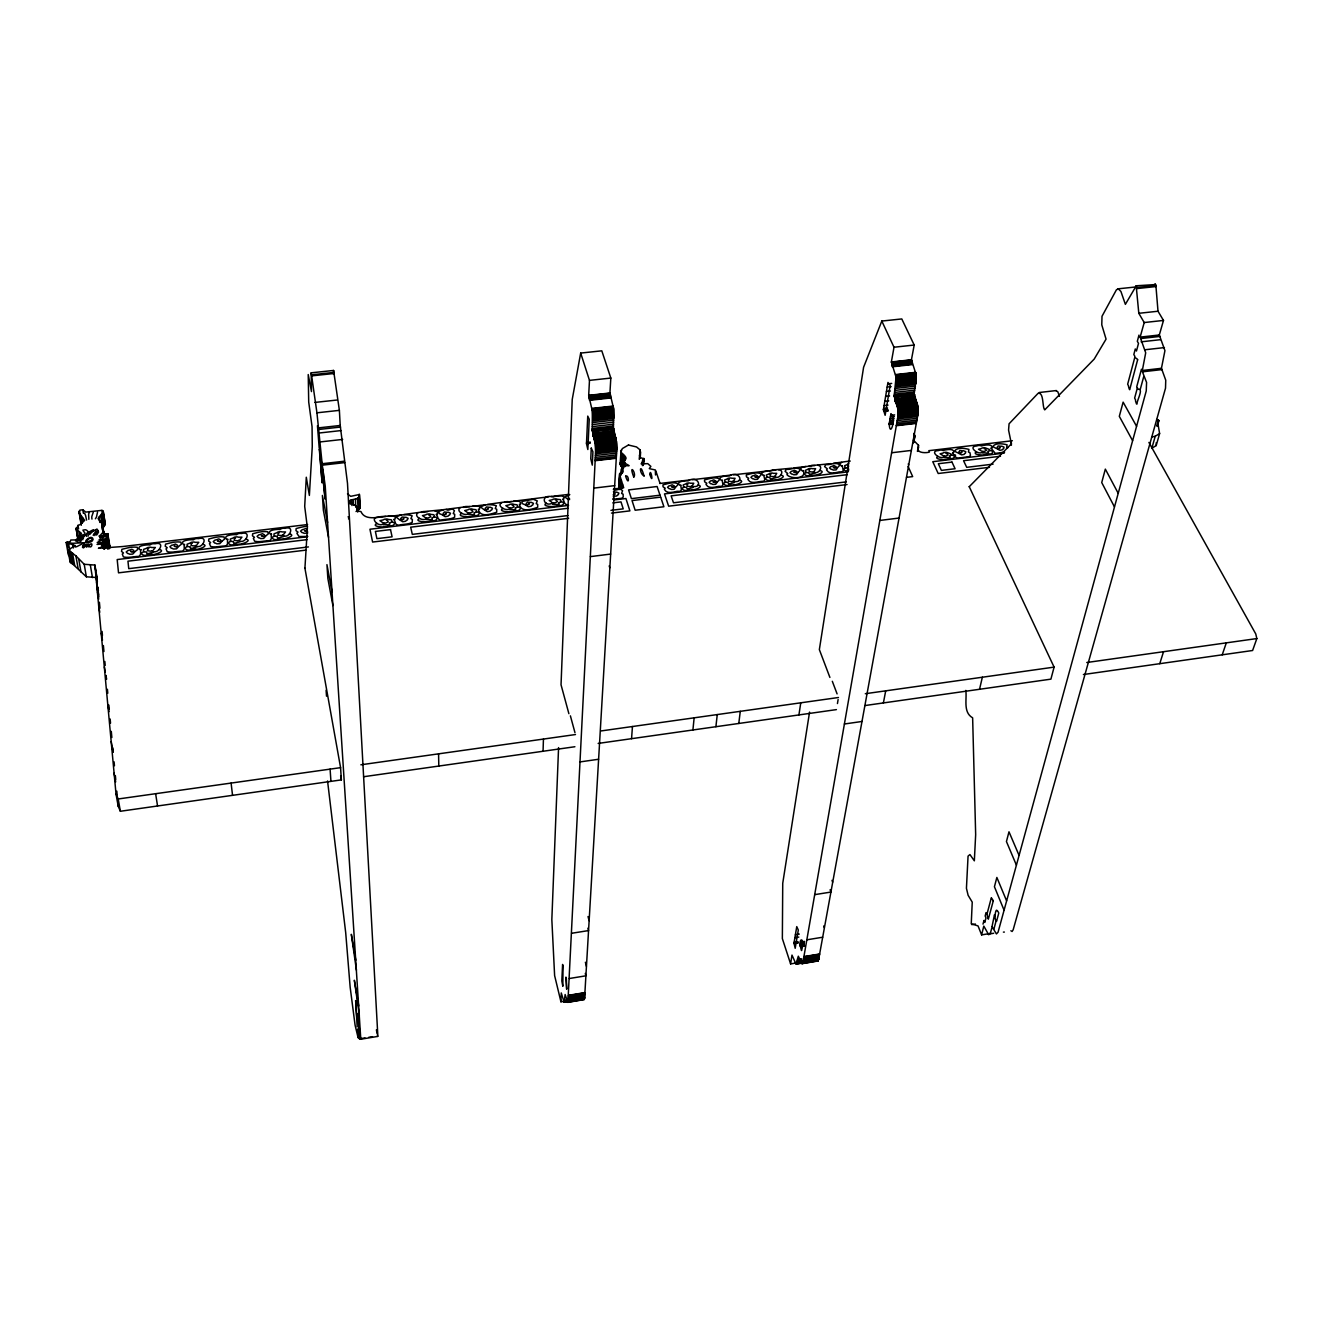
<?xml version="1.0" encoding="UTF-8"?>
<svg xmlns="http://www.w3.org/2000/svg" width="1323" height="1323" viewBox="0 0 1323 1323"><rect width="100%" height="100%" fill="white"/><g stroke="black" fill="none" stroke-linecap="round" stroke-linejoin="round"><path stroke-width="1.5" d="M333.528 374.277L333.578 370.457L339.383 410.362L340.209 425.477L347.502 483.375L377.783 1034.685L377.716 1036.422L360.749 1039.233L359.112 1031.047L359.443 1038.836L365.032 1037.91M816.936 960.217L817.895 961.011L818.672 959.274L917.881 414.711L918.079 407.153L914.176 393.774L916.194 374.905L911.448 359.757L914.193 345.038L901.79 318.942L881.813 321.059L863.588 367.281L819.35 649.61L829.901 677.426M567.898 1002.288L595.598 451.904L595.284 444.181L592.224 430.289L592.357 411.089L588.685 395.345L589.479 380.379L580.681 353.076L601.8 350.827L610.829 378.064L609.92 392.997L613.64 408.708L613.392 427.891L616.518 441.75L616.799 449.456L584.601 997.889L584.22 999.593L567.782 1002.371L565.136 994.532L564.16 1002.305L561.266 992.945L560.935 1001.792L584.601 997.889M889.188 424.137L890.958 413.652L891.603 415.075C896.332 414.876 890.396 439.583 889.188 424.137L893.157 423.674L889.271 424.319M81.282 525.281L79.148 512.762L79.909 510.132L82.787 509.768L85.763 512.084L102.02 510.364L103.31 511.621L105.327 524.123L102.549 528.026M693.12 487.459L689.878 488.352A4.515 3.076 5.1 0 1 689.184 488.766L687.117 488.749L686.554 487.344A16.041 11.014 5.1 0 0 685.43 487.327L684.305 486.996A3.043 2.067 5.1 0 1 683.363 486.136L683.214 484.946L685.678 483.97A3.837 2.613 5.1 0 1 686.968 483.16L689.085 482.928A4.068 2.778 5.1 0 1 690.374 483.242L693.781 483.226L692.491 485.376M1159.61 433.58L1155.227 436.276L1151.837 448.265L1156.203 445.553L1159.61 433.58L1157.741 422.45L1158.965 420.549L1156.765 419.441M1156.203 445.553L1156.236 442.742M333.578 370.457L311.203 372.821L311.467 391.591L308.226 374.541L308.706 402.027L312.063 426.701L312.261 446.711L309.367 495.43L306.291 477.223L304.703 506.411L307.399 527.745L304.918 568.311M87.649 546.019A2.646 1.786 -8.1 0 0 88.558 546.763L89.088 546.234A6.4 4.333 -8.3 0 0 88.856 545.506L88.194 543.968L87.401 544.414M818.672 959.274L790.608 963.905L791.981 955.09L795.983 964.037L798.315 956.215L802.052 963.69L802.995 961.871L897.837 417.026L898.003 409.452L894.15 396.04L896.051 377.154L891.371 361.973L894.001 347.238L881.813 321.059M543.058 751.249L543.439 739.061M307.168 529.365L305.944 528.489L303.149 529.531A7.194 4.961 -3.7 0 0 302.306 529.63L300.569 531.135L302.008 532.59A3.936 2.712 -3.7 0 0 302.934 532.656L303.232 532.855A3.241 2.233 -3.6 0 0 304.34 533.367L307.779 532.871M77.875 539.734C78.537 539.602 75.378 529.018 77.71 526.19L77.991 525.38C80.786 524.801 82.423 522.535 84.639 520.369L79.148 512.762M558.571 747.594L551.84 919.617L554.618 975.597L560.935 1001.792M969.18 486.765L1011.4 443.833L1008.573 430.124L1009.069 423.79L1038.125 393.278C1044.062 392.005 1042.144 407.451 1044.723 409.865L1094.204 359.079L1106.061 339.135L1101.778 324.846L1102.009 316.28L1116.48 289.704L1118.497 288.993L1120.945 291.523L1125.377 304.356L1136.192 285.917L1138.805 313.303L1144.213 322.547L1140.145 337.117L1145.701 352.811L1142.328 370.49L1161.445 368.307L1165.745 380.214L1165.513 388.201L1013.186 929.722L1012.095 931.491L1010.871 930.747M1135.961 285.801L1155.806 284.544L1158.005 311.236L1163.496 320.431L1159.312 334.984L1164.935 350.645L1161.445 368.307M103.971 549.227L103.111 541.355L107.94 539.189L105.807 538.229L107.973 533.682L104.319 533.946L102.334 529.531L101.821 523.528L98.084 518.599L103.31 511.621M586.486 443.668L587.743 416.1L589.248 419.242L587.842 449.522L586.486 443.668L590.273 443.238M282.758 535.054C288.546 540.28 296.17 525.099 284.908 528.34A4.746 3.258 -4.1 0 0 283.172 528.257A4.862 3.341 -4.1 0 0 281.766 528.505L279.765 529.564A34.249 23.731 -4.6 0 0 278.839 529.382C275.945 529.349 266.336 530.209 270.339 534.112A2.778 1.902 -4.4 0 0 271.281 534.161M643.97 475.734C639.869 461.032 638.728 473.452 644.235 476.082M93.272 535.451L93.371 534.955A8.666 5.838 -7.8 0 1 93.85 533.979A5.739 3.87 -7.8 0 1 94.661 533.02L95.835 531.482A2.398 1.604 -7.9 0 0 95.636 530.291L95.521 530.176M107.444 536.146L109.462 548.648L109.991 546.184L109.048 546.184M619.644 473.7L618.916 487.426L619.644 473.7C629.5 471.831 613.425 465.729 629.136 465.679C614.07 457.163 634.924 463.447 620.851 452.218L622.323 448.58L628.524 444.958M622.124 467.73L620.107 464.472L621.049 450.25M618.8 487.046L620.057 473.171M619.594 489.527L620.338 477.272M620.967 466.391L621.711 454.136M621.016 475.172L621.397 469.053M621.397 472.724L621.661 468.64M621.562 473.915L622.885 455.476M620.867 488.667L621.38 480.497M621.81 473.072L622.19 466.953M622.157 473.254L623.1 460.536M622.769 468.59L623.282 460.421M623.166 468.408L623.662 460.239M622.223 488.005L622.471 483.92M623.365 468.607L624.125 456.369M623.993 466.275L624.241 462.19M624.952 460.95L625.2 456.865M624.721 466.887L624.969 462.802M360.782 1039.167L325.226 485.938L321.853 462.322L325.094 499.085L323.292 481.754M239.083 540.396C244.54 545.374 252.925 530.473 241.381 533.516A4.779 3.274 -5.1 0 0 239.645 533.434A4.895 3.357 -5.1 0 0 238.223 533.698L236.337 534.773A34.497 23.847 -5.6 0 0 235.262 534.575C232.352 534.558 222.694 535.368 226.613 539.321A2.795 1.918 -5.3 0 0 227.573 539.371M639.207 459.279L640.183 449.985L636.512 446.942L628.475 445.041M639.77 458.585L640.183 449.985M640.216 458.056L640.63 451.937M642.317 464.141L642.598 460.057M642.366 465.613C646.98 454.451 640.183 461.132 639.489 455.211M642.713 464.224L642.995 460.139M642.796 464.77L643.375 459.957M643.094 465.514L643.739 458.37M643.425 464.687L643.854 458.568M913.68 433.464L914.937 436.044L913.862 440.576L918.526 445.338L917.881 451.358M631.551 738.681L632.46 726.525M655.497 474.99L655.348 469.963L649.279 468.64L650.866 466.391L647.741 463.629L641.159 463.877L642.647 461.529M195.887 545.572C201.278 550.566 209.977 535.617 198.318 538.643A4.812 3.291 -6 0 0 196.581 538.56A4.928 3.374 -6 0 0 195.143 538.825L193.075 539.883A34.745 23.946 -6.6 0 0 192.149 539.701C189.206 539.701 179.498 540.495 183.368 544.497A2.811 1.918 -6.3 0 0 184.327 544.53M837.442 467.862L836.103 469.897L833.49 470.045A3.059 2.051 8.2 0 1 832.349 469.566L832.035 469.384A3.704 2.481 8.1 0 1 831.158 469.318L829.488 467.962L830.794 466.572A6.78 4.564 8.2 0 1 831.555 466.473L833.953 465.514L835.276 466.341A2.729 1.819 8.2 0 1 835.871 466.457C838.931 469.963 830.067 466.572 834.482 467.532M620.107 464.472L620.305 462.504M692.905 729.982L694.145 717.827M152.343 550.765C157.685 555.809 166.715 540.793 154.94 543.803A4.978 3.39 -6.9 0 0 151.732 543.985L149.631 545.059A35.026 24.029 -7.5 0 0 148.705 544.878C145.745 544.894 135.988 545.655 139.791 549.69A2.828 1.935 -7.2 0 0 140.751 549.74M715.892 726.707L717.264 714.585M86.574 520.055L85.598 515.507A97.092 64.414 -9.7 0 0 84.573 513.208L84.507 513.076M797.984 472.576L796.611 474.626L793.982 474.775A3.076 2.067 7.4 0 1 792.824 474.296L792.527 474.114A3.721 2.514 7.3 0 1 791.65 474.047L789.98 472.675L791.336 471.286A6.813 4.597 7.4 0 1 792.08 471.186L794.511 470.211L795.834 471.038A2.729 1.836 7.4 0 1 796.429 471.153C799.72 474.544 790.294 471.534 795.14 472.146M738.78 723.466L740.285 711.327M758.955 477.239L757.533 479.306L754.887 479.455A3.076 2.084 6.6 0 1 753.746 478.959L753.564 478.843A3.737 2.53 6.5 0 1 752.555 478.711L750.918 477.355L752.291 475.933A6.83 4.63 6.6 0 1 753.052 475.85L755.516 474.874L756.822 475.701A2.745 1.852 6.6 0 1 757.418 475.817C760.394 479.373 751.547 475.933 755.979 476.908M103.078 531.3L103.045 531.449A9.41 6.334 -7.8 0 1 102.665 532.689L100.482 535.071A18.82 12.618 -7.9 0 1 99.258 535.914L98.944 536.096M717.182 482.234L715.71 484.301L713.047 484.45A3.093 2.1 5.7 0 1 711.906 483.97L711.592 483.788A3.737 2.547 5.6 0 1 710.716 483.722L709.095 482.349L710.501 480.927A6.847 4.664 5.7 0 1 711.261 480.828L713.759 479.852L715.048 480.679A2.745 1.869 5.7 0 1 715.66 480.795C718.869 484.235 709.442 481.192 714.304 481.804M798.927 714.916L800.762 702.811M85.813 541.438L85.846 541.19A5.805 3.919 -8 0 1 86.607 539.701C94.181 532.756 95.967 543.968 86.342 542.083M809.56 712.088L782.736 883.284L782.356 938.602L790.608 963.905M793.998 943.117L796.76 926.613L798.298 930.019L795.189 948.293L793.998 943.117L797.868 942.489M883.4 409.65L887.965 382.446L890.181 385.423L885.137 415.306L883.4 409.65L887.336 409.187M837.442 703.555L838.12 699.52M801.573 950.294C806.038 936.651 796.711 936.171 801.523 950.575M356.036 511.538L359.988 508.214L359.409 494.504L350.678 496.34L347.486 493.859M359.988 508.214L359.409 494.504M675.656 487.195L674.151 489.278L671.472 489.427A3.093 2.117 4.8 0 1 670.331 488.948L670.017 488.749A3.754 2.563 4.7 0 1 669.14 488.683L667.536 487.311L668.975 485.888A6.88 4.713 4.8 0 1 669.752 485.789L672.266 484.797L673.556 485.64A2.762 1.885 4.8 0 1 674.168 485.756C677.045 489.361 668.231 485.872 672.663 486.847M580.681 353.076L572.231 399.463L561.035 684.785L568.89 713.692M913.432 440.658L914.54 434.606M913.465 442.891L914.21 438.856M913.829 442.097L914.937 436.044M917.418 451.391L918.526 445.338M284.015 536.443L280.426 537.403A4.746 3.274 -4.3 0 1 279.616 537.833L277.45 537.833L277.119 536.328M883.4 702.926L885.699 690.854M776.237 477.62L773.062 478.397A4.482 3.026 6.9 0 1 772.384 478.794L770.35 478.777L769.738 477.388A15.942 10.849 6.9 0 0 768.63 477.371L767.489 477.041A3.01 2.034 6.9 0 1 766.53 476.197L766.348 475.023L768.746 474.064A3.82 2.58 6.9 0 1 769.986 473.254L772.07 473.022A4.035 2.729 6.9 0 1 773.36 473.353L776.733 473.32L775.543 475.453M990.993 448.117L995.326 453.409L1004.637 452.086M240.339 541.686L236.718 542.645A4.779 3.291 -5.2 0 1 235.891 543.075L233.708 543.058L233.41 541.554A17.017 11.758 -5.4 0 0 232.22 541.554L231.078 541.19A3.225 2.216 -5.2 0 1 230.268 540.297L230.367 539.023L233.179 537.965A4.068 2.795 -5.2 0 1 234.7 537.105L236.999 536.84A4.316 2.96 -5.2 0 1 238.305 537.188L241.927 537.155L240.108 539.453M918.625 447.323C915.533 453.243 926.381 453.194 929.424 452.053L928.796 450.68L1012.409 440.741M952.676 452.698L953.47 454.451L955.537 455.095L955.041 456.882L957.869 458.155L969.213 456.6L970.503 455.426L970.057 453.326A1.984 1.306 10.7 0 0 969.858 452.648L968.419 451.986L968.932 449.39C964.947 448.282 956.595 447.058 954.578 451.259L958.001 452.962M197.11 546.862L193.456 547.821A4.812 3.308 -6.2 0 1 192.612 548.251L190.429 548.251L190.148 546.73A17.133 11.808 -6.4 0 0 188.957 546.73L187.816 546.366A3.241 2.216 -6.2 0 1 187.023 545.456L187.138 544.183L189.999 543.125A4.101 2.811 -6.1 0 1 191.537 542.248L193.853 542A4.349 2.977 -6.1 0 1 195.159 542.331L198.797 542.298L196.929 544.613M86.028 541.983C86.557 539.635 91.204 536.493 92.445 539.304A2.878 1.935 -8 0 1 91.899 540.214L87.219 541.884M979.533 689.283L982.361 677.227M153.534 552.187L149.879 553.047A4.862 3.308 -7.1 0 1 149.019 553.477L146.82 553.477L146.572 551.956A17.265 11.841 -7.3 0 0 145.365 551.939L144.24 551.575A3.274 2.233 -7.1 0 1 143.446 550.666L143.595 549.376L146.473 548.317A4.134 2.811 -7 0 1 148.044 547.441L150.375 547.176A4.382 2.993 -7 0 1 151.682 547.524L155.353 547.49L153.418 549.822M94.793 535.55L94.892 535.236A7.062 4.763 -7.8 0 1 95.587 533.979L97.836 530.887A2.464 1.654 -7.8 0 0 97.869 530.325L96.959 529.035L94.28 530.672A16.422 10.981 -7.9 0 1 93.354 531.085M990.877 933.36L981.616 934.881L983.799 926.083L988.694 934.749L990.398 933.046L992.134 926.877L996.434 933.939L998.055 932.219L1146.247 390.963L1146.578 382.413L1141.435 369.266L1136.722 386.812L1138.16 389.26C1143.982 388.383 1136.689 400.687 1136.97 404.077A6.598 2.696 84.2 0 1 1136.523 403.995L1135.564 401.117A11.444 4.697 84.2 0 1 1135.514 399.844L1134.638 398.058L1137.383 387.887M85.383 544.431C88.823 542.298 86.822 549.541 85.962 546.267A6.367 4.283 -8.3 0 0 85.863 545.523L85.73 545.159A7.905 5.342 -8.3 0 0 85.416 544.778L83.928 544.828M983.006 924.132L983.981 920.461L984.775 922.445L985.982 917.93L985.172 915.946L986.065 912.622L986.793 914.425M1138.971 335.099L1137.317 341.334L1138.508 343.385L1136.474 351.008L1135.299 348.974L1133.828 354.514L1134.902 356.367M969.213 486.616L1054.1 667.123L1050.909 679.146L865.143 705.523M996.682 920.841L998.733 913.25A5.259 1.654 79.6 0 0 998.567 912.523L997.608 910.985A9.112 2.878 79.5 0 0 997.294 911.018C995.673 906.635 993.606 920.444 996.599 921.122M993.953 928.911L996.054 921.122M1140.244 389.409L1143.734 376.559M359.376 495.844C358.434 500.921 349.719 497.861 349.719 502.194L357.227 506.841L356.896 510.794L360.964 511.604C365.016 521.03 378.08 517.028 387.474 516.135C389.971 516.367 397.479 514.928 394.949 519.228A2.729 1.885 -1.6 0 1 394.089 519.492M1156.765 425.874L1158.419 420.168M1157.327 426.122L1158.965 420.549M1159.758 663.683L1163.529 651.71M1222.22 654.819L1226.305 642.862M265.658 536.195L263.674 538.411L260.829 538.577A3.258 2.249 -4.6 0 1 259.721 538.064L259.424 537.866A3.952 2.729 -4.6 0 1 258.498 537.799L257.075 536.328L258.861 534.823A7.243 4.994 -4.7 0 1 259.688 534.707L262.533 533.665L263.74 534.542A2.911 2.001 -4.6 0 1 264.352 534.674C266.75 538.577 258.068 534.773 262.566 535.848M1148.91 442.428L1255.742 633.899L1256.85 638.562L1252.6 650.503L1083.405 674.532M633.75 477.19C637.041 473.485 628.177 462.207 633.717 476.941M221.884 541.421L219.85 543.654L216.972 543.819A3.291 2.249 -5.6 0 1 215.864 543.306L215.583 543.108A3.986 2.729 -5.6 0 1 214.657 543.042L213.251 541.57L215.07 540.049A7.293 5.011 -5.6 0 1 215.914 539.933L218.791 538.874L219.982 539.668A2.927 2.001 -5.5 0 1 220.61 539.9C222.942 543.836 214.276 539.999 218.791 541.074M103.988 533.814L103.905 533.996A5.11 3.44 -7.8 0 1 102.268 535.666L101.325 536.146A7.144 4.812 -7.8 0 1 99.837 536.658L99.589 536.708M178.572 546.597L176.488 548.847L173.594 549.012A3.308 2.266 -6.5 0 1 172.486 548.499L172.205 548.301A4.019 2.745 -6.5 0 1 171.279 548.218L169.89 546.746L171.742 545.208A7.359 5.027 -6.6 0 1 172.602 545.109L175.512 544.034L176.703 544.828A2.944 2.018 -6.5 0 1 177.315 545.059C179.597 549.028 170.948 545.175 175.463 546.25M562.672 499.251C565.268 501.764 563.218 504.443 568.08 504.923M134.929 551.823L132.78 554.072L129.869 554.254A3.341 2.282 -7.4 0 1 128.778 553.725L128.629 553.593A4.052 2.762 -7.4 0 1 127.57 553.461L126.198 551.972L128.099 550.418A7.409 5.06 -7.5 0 1 128.943 550.318L131.903 549.243L133.077 550.037A2.977 2.018 -7.4 0 1 133.689 550.269C135.922 554.271 127.306 550.368 131.804 551.459M519.377 504.427C521.047 512.315 530.225 509.917 537.7 507.288L537.651 505.055A2.067 1.422 1.7 0 0 537.585 504.328L536.195 503.633L537.254 500.871L533.301 499.267L521.907 501.467L522.287 503.583L524.95 504.708M478.347 509.322C480.034 517.392 489.03 514.713 496.704 512.216L496.704 509.95A2.067 1.439 0.7 0 0 496.638 509.223L495.249 508.528L496.373 505.733C487.906 502.856 476.396 506.841 466.738 506.494A4.63 3.192 0.1 0 0 463.778 507.04L443.718 509.636L438.872 511.373L439.186 513.506L441.849 514.63M436.226 514.349C438.591 517.078 436.673 518.517 440.443 520.22C445.305 518.963 450.217 519.608 454.632 517.243L454.665 514.978A2.084 1.439 -0.3 0 0 454.632 514.25L453.243 513.556L454.417 510.744C452.019 506.626 448.547 511.968 446.248 509.421M84.705 536.047L84.92 535.55A8.533 5.722 -8.2 0 0 85.135 534.327L84.788 532.805A5.292 3.556 -8.1 0 0 83.829 531.747L82.902 530.126L85.317 529.746A4.349 2.927 -8 0 1 86.706 530.291L87.599 531.085A11.113 7.458 -8.2 0 1 88.095 531.829L88.228 532.226M103.194 543.654L101.441 545.043L102.648 546.548L98.431 548.284L122.758 546.531L307.581 524.553M393.791 519.41C396.272 522.023 393.923 524.702 398.885 525.214C403.35 523.891 408.112 524.685 412.23 522.337L412.313 520.055A2.1 1.455 -1.2 0 0 412.28 519.311L410.907 518.616L412.148 515.788C405.02 513.241 397.132 516.119 388.251 516.218M89.269 512.431L89.187 512.613A13.809 9.228 -7.5 0 0 88.658 514.3L88.724 516.665A65.207 43.229 -9 0 1 88.823 519.327M93.288 512.216L91.849 516.383A16.752 11.212 -7.4 0 0 91.932 518.765L91.982 519.112M79.793 536.642L83.184 534.591A5.821 3.919 -8.1 0 1 84.374 534.591M1154.086 285.288L1155.194 283.767M97.274 581.111L97.009 577.556L86.359 576.795L70.532 561.994M70.202 562.523L67.969 550.004L75.394 545.622L66.15 542.496L68.383 555.015L69.408 554.618M89.617 534.542L91.105 532.921A25.22 17.067 -7.7 0 1 92.23 531.962L93.338 530.523A8.021 5.375 -8 0 0 93.602 529.762L91.452 530.639A19.167 12.8 -8 0 1 90.344 531.284L86.789 533.318L86.342 535.368A11.609 7.806 -7.8 0 0 86.723 536.394M95.372 518.798L95.471 518.666A48.356 31.984 -8.3 0 0 96.48 516.995L97.522 512.133M88.773 544.414L89.815 544.365A10.65 7.194 -8.3 0 1 90.03 544.762C93.04 541.057 92.263 548.946 89.121 546.482M359.443 1038.836L357.541 1029.029L358.136 1037.86L355.093 1025.209L350.165 987.239L345.7 932.682L327.558 780.983M812.19 961.06L811.115 961.126M1011.285 442.395L1011.4 445.239M850.16 460.999L833.325 463.282M75.494 540.892A26.658 18.009 -8.7 0 1 76.651 541.206C78.967 544.233 83.977 539.437 79.314 540.148A5.904 3.969 -8.2 0 1 78.421 540.164L76.354 540.131M965.807 690.408C967.08 699.139 962.813 712.303 972.637 717.827L975.663 834.631L974.34 860.826L969.941 854.559L968.056 856.113L966.435 888.295L968.105 895.274L972.24 902.137L971.247 923.801L978.044 925.918L981.616 934.881M1004.372 932.07L1003.413 932.12M837.757 467.333L839.344 465.746L839.03 464.208C834.085 462.174 830.381 465.134 825.817 464.638L824.593 466.606L827.305 468.855L826.528 469.781A2.018 1.356 8.1 0 0 826.941 470.442C829.141 474.378 835.508 472.791 839.179 471.881C845.744 472.642 842.205 468.689 842.404 465.861M306.026 530.655L304.455 530.755L307.614 531.284M443.536 509.686L424.617 511.505A4.647 3.208 -0.9 0 0 421.624 512.067L403.945 514.465M569.403 498.258L569.568 499.631M100.118 537.551L105.509 535.054A9.575 6.483 -7.6 0 1 106.601 534.525L107.345 534.294M519.691 504.493A2.679 1.852 1.3 0 0 520.534 504.245C521.576 498.242 511.406 502.707 507.8 501.615A4.713 3.258 1 0 0 505.799 501.814L487.459 504.41M90.956 531.614L88.095 533.897L88.261 536.08M798.315 472.046L799.935 470.442L799.638 468.904C794.676 466.854 790.939 469.83 786.358 469.351L785.085 471.302L787.764 473.568L786.987 474.345A2.018 1.356 7.3 0 0 787.367 475.172C791.898 479.389 807.559 478.562 803.011 470.558M759.286 476.71L760.957 475.106L760.692 473.551C755.334 471.815 750.984 473.882 746.288 474.924L746.47 476.859L748.669 478.248L747.859 479.191A2.018 1.373 6.5 0 0 748.239 479.852C750.505 484.152 757.203 481.837 761.105 481.407C767.34 481.605 763.536 478.033 764.033 475.205M717.529 481.704L719.232 480.084L718.984 478.529C713.61 476.776 709.211 478.86 704.481 479.902L704.63 481.853L706.813 483.242L705.986 484.201A2.034 1.389 5.6 0 0 706.366 484.88C708.433 488.898 715.015 487.211 718.72 486.318C725.351 487.112 721.978 483.093 722.325 480.199M676.02 486.666L677.756 485.028L677.541 483.457C672.15 481.704 667.702 483.821 662.939 484.863L663.055 486.814L665.221 488.22L664.394 488.997A2.034 1.389 4.6 0 0 664.741 489.857C666.775 493.926 673.407 492.206 677.144 491.296C683.793 492.106 680.469 488.071 680.882 485.144M266.138 535.633L268.288 533.897L267.742 531.763C262.02 530.986 257.753 532.508 252.693 533.748L252.445 535.815L254.479 537.303L253.388 538.312A2.15 1.472 -4.8 0 0 253.652 539.04L254.611 541.223C259.755 542.48 264.517 540.578 269.793 540.694C272.852 538.014 270.289 537.27 271.546 534.012M222.38 540.859L224.563 539.123L224.05 536.956C218.295 536.195 213.995 537.717 208.885 538.957L208.604 541.041L210.622 542.546L209.497 543.555A2.166 1.488 -5.7 0 0 209.745 544.282L210.671 546.482C215.847 547.755 220.643 545.837 225.952 545.952C229.077 543.257 226.531 542.513 227.837 539.222M179.085 546.035L181.317 544.282L180.838 542.116C175.049 541.339 170.7 542.877 165.557 544.133L165.226 546.217L167.227 547.722L166.086 548.747A2.183 1.488 -6.7 0 0 166.318 549.475L167.211 551.691C172.403 552.981 177.249 551.046 182.574 551.162C185.766 548.466 183.219 547.689 184.608 544.381M460.09 507.817C454.914 511.621 467.482 517.343 468.474 512.828M135.459 551.244L137.724 549.475L137.294 547.292C131.473 546.515 127.074 548.086 121.881 549.326L121.518 551.443L123.502 552.948L122.328 553.99A2.199 1.488 -7.6 0 0 122.559 554.717L123.403 556.95C128.612 558.157 133.54 556.388 138.882 556.404C142.123 553.709 139.593 552.915 141.032 549.591M417.903 512.844C412.594 516.631 425.196 522.453 426.238 517.888M814.455 470.806L815.613 468.673L812.239 468.706A4.035 2.712 7.7 0 0 810.966 468.392L808.882 468.607A3.804 2.563 7.7 0 0 807.675 469.417L805.294 470.376L805.509 471.55A3.01 2.018 7.7 0 0 806.468 472.377L807.609 472.708A15.893 10.766 7.8 0 1 808.717 472.724L809.345 474.114L811.363 474.114A4.465 3.01 7.7 0 0 812.041 473.733L815.183 472.857M733.885 480.431L735.125 478.281L731.851 478.248A4.052 2.762 6 0 0 730.445 477.983L728.345 478.215A3.82 2.596 6 0 0 727.088 479.025L724.64 480.001L724.822 481.192A3.026 2.051 6 0 0 725.765 482.035L726.906 482.366A15.992 10.931 6 0 1 728.014 482.382L728.609 483.788L730.643 483.788A4.498 3.059 6 0 0 731.338 483.391L734.546 482.498M85.036 542.496L76.784 546.631A23.268 15.578 -8.3 0 1 75.08 547.011M283.75 534.244L285.52 531.945L282.047 531.912A4.283 2.944 -4.2 0 0 280.608 531.648L278.326 531.896A4.035 2.778 -4.2 0 0 276.838 532.756L274.043 533.797L273.977 535.071A3.192 2.199 -4.3 0 0 274.804 535.964L275.945 536.328A16.901 11.692 -4.4 0 1 277.119 536.328M385.919 516.417L382.165 516.565M830.844 463.645L814.257 465.332A4.581 3.076 7.8 0 0 811.363 465.481C808.766 467.102 797.289 465.795 801.887 470.657A2.613 1.753 7.5 0 0 802.796 470.69M562.97 499.333A2.663 1.836 2.3 0 0 563.796 499.069C565.649 494.488 556.933 495.993 554.105 496.605A32.86 22.789 2.5 0 0 553.361 496.985C539.172 493.247 543.604 508.644 553.047 502.723M792.08 468.144L774.418 469.847A4.597 3.109 7 0 0 772.533 470.112C769.903 471.732 758.377 470.393 762.924 475.304A2.613 1.77 6.7 0 0 763.818 475.354M848.39 465.134L848.572 466.87M848.671 470.74C846.009 472.741 841.345 468.524 845.86 467.78M348.495 518.864L349.322 518.021L348.081 516.813M66.15 542.496L70.284 541.504L70.814 540.016L75.824 539.9L79.148 537.039L81.447 533.367L76.056 528.935M107.676 534.79L107.494 534.856A10.931 7.392 -7.6 0 0 106.038 535.534L102.88 537.816L100.019 538.048M733.107 481.307C745.511 483.92 738.929 469.516 729.254 476.032A32.397 22.193 5.9 0 0 728.361 475.867C725.666 475.701 716.636 476.859 721.2 480.282A2.629 1.786 5.8 0 0 722.11 480.332M691.697 486.269C704.101 488.915 697.783 474.395 687.927 480.96A32.513 22.375 5 0 0 687.017 480.795C684.305 480.646 675.226 481.754 679.741 485.227A2.629 1.803 4.9 0 0 680.65 485.276M841.577 462.405L839.692 464.026L841.296 465.944A2.596 1.736 8.3 0 0 842.189 465.994M569.783 494.62L564.772 496.902L568.212 499.532M485.706 504.625L480.547 506.941L483.937 509.603M848.738 463.761L848.225 463.926A3.787 2.53 8.5 0 0 847.018 464.72L844.686 465.663L844.901 466.837A2.993 2.001 8.5 0 0 845.877 467.664L847.018 467.995A15.843 10.667 8.6 0 1 848.126 468.011L848.771 469.384M401.415 514.664L396.106 517.012L399.43 519.707M1055.986 390.665L1057.838 391.806L1059.458 396.338M501.814 502.757C495.199 505.899 508.611 512.762 509.636 507.916M1152.101 436.871L1155.227 436.276M568.51 995.309L584.915 992.597M803.904 956.595L819.615 953.999M568.493 995.591L584.898 992.895M803.855 956.876L819.565 954.296M568.46 996.318L584.849 993.623M803.739 957.604L819.433 955.024M797.736 959.456L801.622 958.811M568.41 997.327L584.799 994.631M803.557 958.613L819.251 956.033M568.344 998.435L584.733 995.723M797.537 960.614L801.424 959.969M803.375 959.704L819.053 957.124M797.372 961.556L801.258 960.911M568.295 999.46L584.667 996.748M803.193 960.73L818.871 958.15M564.838 1000.453L568.873 999.775M797.273 962.119L803.094 961.16M564.805 1000.717L568.857 1000.056M797.207 962.4L803.028 961.441M564.772 1001.015L584.634 997.525M797.108 962.697L818.739 958.927M563.846 1001.676L567.881 1000.998M568.212 1000.833L584.568 998.121M797.438 963.127L801.308 962.499M802.929 962.102L818.59 959.522M563.929 1001.908L584.534 998.402M796.678 963.624L818.507 959.803M564.045 1002.123L584.468 998.716M796.512 963.872L818.375 960.118M564.16 1002.305L584.402 999.047M796.165 964.103L818.242 960.465M567.633 1002.206L584.319 999.361M801.821 963.541L818.077 960.763M802.052 963.69L817.895 961.011M988.083 934.187L993.689 933.261M368.753 1037.298L372.491 1036.686M794.908 937.709L798.794 937.081M569.337 978.507L585.891 975.812L585.295 973.43M806.832 939.81L822.674 937.23M794.131 942.274L798.017 941.645M800.597 942.059L804.533 941.414M794.065 943.349L797.934 942.72M794.131 943.597L798.017 942.968M800.415 943.167L804.334 942.522M800.25 944.142L804.169 943.514M800.117 944.854L804.037 944.225M800.068 945.168L803.987 944.523M800.134 945.366L804.053 944.738M800.217 945.598L804.119 944.953M800.299 945.862L804.219 945.217M800.382 946.127L804.384 945.73M800.531 946.54L804.434 945.895M971.76 924.645L975.431 924.033M795.404 934.716L799.29 934.088M571.602 933.277L588.553 930.582L587.925 928.167M814.687 894.646L830.91 892.066L830.1 889.751M808.816 466.291L814.935 465.498M848.109 461.611L849.515 461.396M144.174 551.691C138.154 553.014 144.207 557.049 147.349 554.668A4.664 3.175 -7.1 0 0 148.821 554.916L151.037 553.857L153.071 554.502A2.878 1.968 -7 0 0 154.89 554.238C157.52 553.709 165.408 550.732 159.256 549.458M187.767 546.482C181.797 547.821 187.899 551.807 190.975 549.425A4.63 3.175 -6.1 0 0 192.447 549.69L194.63 548.632L196.664 549.277A2.861 1.968 -6.1 0 0 198.467 549.012C201.096 548.483 208.852 545.506 202.717 544.249M231.029 541.305C225.125 542.662 231.26 546.581 234.27 544.249A4.597 3.159 -5.2 0 0 235.742 544.497L239.926 544.084A2.844 1.951 -5.1 0 0 241.712 543.819C244.342 543.306 251.982 540.33 245.863 539.089M274.754 536.08C268.9 537.436 275.068 541.322 278.028 538.99A4.564 3.142 -4.2 0 0 279.5 539.238L283.651 538.841A2.828 1.951 -4.1 0 0 285.437 538.577C288.05 538.064 295.558 535.087 289.472 533.88M684.256 487.096C678.98 488.551 685.413 491.958 687.877 489.857A4.333 2.96 5.2 0 0 689.316 490.089L693.186 489.725A2.679 1.836 5.2 0 0 694.823 489.477C697.469 489.03 703.737 486.021 697.866 485.045M725.732 482.134C720.506 483.606 726.955 486.963 729.37 484.88A4.316 2.944 6.1 0 0 730.809 485.128L734.645 484.747A2.679 1.819 6.1 0 0 736.283 484.516C738.929 484.053 745.081 481.043 739.226 480.1M767.456 477.156C762.28 478.612 768.762 481.952 771.144 479.869A4.3 2.911 6.9 0 0 772.566 480.117L776.386 479.736A2.663 1.803 7 0 0 777.99 479.505C780.653 479.058 786.672 476.048 780.835 475.139M806.451 472.493C801.325 473.915 807.807 477.322 810.139 475.205A4.283 2.894 7.7 0 0 811.578 475.437L815.365 475.073A2.663 1.786 7.8 0 0 816.952 474.825C819.632 474.378 825.519 471.368 819.714 470.475M580.136 761.899L598.608 759.253M844.388 723.995L861.984 721.482M67.969 550.004L75.891 555.825L84.209 564.293L94.909 565.053L116.011 793.932L118.21 798.976L340.573 767.654L304.918 568.162M360.881 764.793L575.488 734.546M600.84 730.974L838.468 697.502M865.292 693.715L1054.1 667.123M1086.778 662.509L1256.85 638.562M116.011 793.932L118.194 806.236L120.376 811.264L341.367 779.892L340.573 767.654M363.593 776.733L574.91 746.734M598.161 743.427L836.417 709.608M504.543 502.327L511.488 501.467M513.357 501.235L548.598 496.82M590.372 556.619L610.647 554.072M879.828 520.452L899.045 518.054M613.624 488.981L623.712 487.757L619.66 475.172M692.127 479.753L730.957 475.056M307.068 536.774L117.185 559.563L118.524 572.842L305.663 550.153M568.576 505.403L369.944 529.233L372.606 542.05L568.642 518.285M613.64 499.995L625.928 498.523L629.897 510.876L611.507 513.092M848.159 471.848L664.493 493.892L668.644 506.18L847.051 484.549M1004.256 453.111L932.765 461.694L938.189 473.502L989.488 467.3M307.101 539.635L127.951 561.184L128.744 568.658L308.424 546.928M567.898 508.28L410.676 527.182L412.313 534.376L567.931 515.557M612.83 502.872L621 501.897L623.216 508.859L610.928 510.347M847.266 474.676L671.125 495.86L673.49 502.79L846.29 481.886M1000.486 456.253L963.557 460.702L966.7 467.333L993.093 464.141M906.52 477.355L912.672 476.594L908.107 466.44M593.795 488.121L614.666 485.64M891.603 452.764L911.365 450.415M659.73 483.474L689.647 479.968M769.192 470.79L775.84 470.029M793.734 467.962L805.955 466.506M551.096 496.456L569.039 494.355M595.515 446.529L616.75 444.081M898.185 411.734L918.245 409.419M595.565 447.654L616.783 445.206M898.152 412.842L918.228 410.527M595.598 448.762L616.799 446.314M898.102 413.917L918.162 411.618M890.66 415.339L894.646 414.876M595.615 449.77L616.816 447.339M898.036 414.926L918.096 412.611M595.615 450.663L616.816 448.216M897.953 415.786L918.013 413.471M890.396 416.943L894.365 416.48M595.615 451.341L616.799 448.894M897.904 416.464L917.947 414.149M595.598 451.904L616.799 449.456M897.837 417.026L917.881 414.711M595.565 452.499L616.766 450.052M897.738 417.605L917.765 415.29M890.081 418.746L894.05 418.3M595.515 453.806L616.683 451.358M897.507 418.895L917.534 416.58M889.767 420.549L893.736 420.102M595.416 455.525L616.584 453.078M897.209 420.598L917.219 418.283M889.503 422.12L893.472 421.657M595.333 457.378L616.468 454.93M889.321 423.211L893.273 422.765M896.895 422.417L916.889 420.102M889.254 423.625L893.207 423.178M889.205 423.939L893.19 423.31M889.387 424.567L893.339 424.104M595.251 459.048L616.369 456.6M896.614 424.071L916.591 421.739M595.185 460.272L616.303 457.808M896.399 425.262L916.376 422.947M595.152 460.718L616.27 458.271M896.316 425.725L916.293 423.393M463.232 507.354L469.797 506.643M421.061 512.381L427.676 511.67M937.941 456.352C933.591 459.015 941.645 459.561 943.911 459.61A2.629 1.736 10.3 0 0 945.498 459.461L949.137 458.932A4.25 2.811 10.3 0 0 950.195 458.403C953.883 459.809 956.711 454.963 951.402 455.162M976.391 451.755C972.107 454.401 980.145 454.947 982.394 454.996A2.629 1.72 11 0 0 983.965 454.847L987.57 454.318A4.25 2.778 11 0 0 988.612 453.806C992.548 455.244 994.879 450.151 989.604 450.581M503.038 508.346C497.944 511.042 506.213 511.836 508.677 511.803A2.729 1.885 1.1 0 0 510.397 511.637L514.349 511.075A4.416 3.043 1.1 0 0 515.573 510.513C519.311 512.051 523.147 506.792 517.343 507.073M546.482 503.153C541.471 505.833 549.723 506.61 552.171 506.593A2.712 1.885 2.1 0 0 553.874 506.428L557.793 505.866A4.399 3.026 2.1 0 0 559.001 505.303C562.755 506.825 566.442 501.599 560.687 501.88M461.826 513.274C456.667 515.97 464.952 516.797 467.449 516.747A2.745 1.902 0.1 0 0 469.185 516.582L473.154 516.02A4.432 3.076 0.2 0 0 474.411 515.457C478.116 516.995 482.085 511.736 476.247 511.984M376.939 523.428C371.647 526.107 379.966 527.001 382.496 526.934A2.778 1.918 -1.9 0 0 384.249 526.769L388.301 526.207A4.482 3.109 -1.8 0 0 389.574 525.628C393.262 527.166 397.479 521.89 391.558 522.105M419.556 518.335C414.314 521.014 422.616 521.874 425.13 521.824A2.762 1.918 -0.9 0 0 426.882 521.659L430.885 521.097A4.465 3.093 -0.8 0 0 432.158 520.518C435.846 522.056 439.947 516.797 434.06 517.028M592.291 428.42L613.475 426.023M894.414 394.188L914.458 391.922M592.224 429.71L613.392 427.312M885.616 396.42L889.585 395.974M894.199 395.478L914.226 393.212M592.224 430.289L613.392 427.891M894.15 396.04L914.176 393.774M592.291 430.504L613.459 428.106M894.232 396.255L914.259 393.973M592.39 430.802L613.558 428.404M894.365 396.536L914.391 394.254M592.489 431.133L613.674 428.718M894.513 396.85L914.54 394.568M592.588 431.43L613.839 429.247M894.646 397.132L914.772 395.081M344.41 461.198L322.151 463.728L316.941 412.809L311.203 372.821M592.82 433.167L613.988 430.752M894.861 398.818L914.888 396.536M592.869 433.746L614.037 431.331M894.91 399.381L914.937 397.098M322.432 465.15L344.691 462.62M592.919 434.291L614.104 431.877M894.943 399.926L914.987 397.644M1143.039 371.746L1162.189 369.564M884.789 401.316L888.758 400.869M592.985 434.754L614.153 432.34M895.01 400.373L915.036 398.091M593.051 435.118L614.219 432.72M895.076 400.72L915.103 398.455M593.117 435.499L614.302 433.084M895.175 401.084L915.202 398.802M593.217 435.862L614.385 433.448M895.291 401.431L915.318 399.149M593.299 436.193L614.484 433.779M895.406 401.762L915.433 399.48M593.382 436.474L614.567 434.06M895.506 402.027L915.549 399.744M593.432 436.673L614.682 434.44M895.588 402.225L915.698 400.108M593.597 437.185L614.782 434.771M895.82 402.705L915.847 400.422M593.762 437.731L614.963 435.3M896.051 403.217L916.095 400.935M593.977 438.36L615.178 435.945M896.332 403.846L916.376 401.547M884.095 405.549L888.031 405.103M594.176 439.004L615.377 436.59M896.614 404.458L916.657 402.175M594.341 439.55L615.559 437.136M896.845 404.97L916.905 402.688M594.474 439.98L615.691 437.549M897.027 405.384L917.087 403.102M594.556 440.344L615.774 437.913M897.143 405.731L917.203 403.432M594.705 441.006L615.939 438.591M897.325 406.376L917.385 404.094M586.536 442.527L590.323 442.097M883.582 408.526L887.535 408.063M594.903 441.932L616.121 439.501M897.556 407.269L917.633 404.97M595.102 443.007L616.32 440.576M883.516 409.882L887.452 409.435M897.788 408.311L917.864 406.012M883.615 410.13L887.568 409.667M883.747 410.411L887.683 409.965M1039.183 392.518L1056.416 390.533M883.88 410.692L887.816 410.246M595.284 444.181L616.518 441.75M883.979 410.94L887.931 410.494M898.003 409.452L918.079 407.153M884.062 411.139L888.014 410.676M884.111 411.37L888.047 410.924M595.433 445.388L616.667 442.94M898.135 410.626L918.212 408.311M592.109 409.435L613.409 407.071M895.803 375.567L915.929 373.318M592.224 410.196L613.525 407.815M895.936 376.294L916.062 374.045M592.357 411.089L613.64 408.708M896.051 377.154L916.194 374.905M320.265 441.915L342.657 439.418M1145.205 349.735L1164.438 347.585M592.456 412.065L613.756 409.683M896.151 378.113L916.277 375.864M592.539 413.123L613.822 410.742M896.184 379.155L916.326 376.906M592.605 414.264L613.889 411.883M896.184 380.263L916.326 378.014M592.654 415.422L613.938 413.041M896.167 381.404L916.293 379.139M592.687 416.563L613.955 414.182M896.118 382.512L916.244 380.263M887.716 383.868L891.702 383.422M592.704 417.638L613.971 415.24M896.068 383.571L916.178 381.305M592.721 418.581L613.971 416.183M895.985 384.497L916.111 382.231M592.704 419.341L613.971 416.96M895.919 385.258L916.029 382.992M592.704 419.904L613.955 417.522M895.853 385.803L915.946 383.538M887.187 387.077L891.156 386.63M592.654 420.912L613.905 418.531M895.688 386.796L915.781 384.53M592.572 422.566L613.806 420.168M895.406 388.416L915.483 386.151M592.472 424.551L613.69 422.153M886.443 391.476L890.412 391.029M895.076 390.384L915.136 388.119M592.373 426.601L613.574 424.203M894.728 392.402L914.772 390.136M733.422 474.825L767.406 470.988M588.685 395.345L609.92 392.997M891.371 361.973L911.448 359.757M588.785 395.66L610.002 393.328M891.487 362.287L911.564 360.071M588.867 395.957L610.101 393.609M891.619 362.568L911.696 360.352M588.967 396.272L610.201 393.923M891.752 362.866L911.845 360.65M589.066 396.569L610.3 394.221M891.884 363.147L911.977 360.931M589.182 396.867L610.416 394.519M892.049 363.428L912.126 361.212M589.198 397.33L610.432 394.982M892.049 363.891L912.126 361.675M317.9 427.941L340.209 425.477M589.248 397.843L610.482 395.494M892.066 364.387L912.142 362.171M1140.145 337.117L1159.312 334.984M589.297 398.471L610.531 396.123M892.099 364.999L912.175 362.783M589.363 399.133L610.598 396.784M892.149 365.644L912.225 363.428M318.215 429.528L340.524 427.064M1140.955 338.523L1160.139 336.406M589.43 399.761L610.664 397.413M892.215 366.273L912.291 364.057M589.512 400.323L610.746 397.975M892.297 366.802L912.374 364.586M318.628 433.068L340.937 430.587M1141.137 341.83L1160.321 339.697M591.91 408.41L613.211 406.045M895.572 374.574L915.698 372.325M591.993 408.84L613.293 406.459M895.671 374.988L915.797 372.739M314.891 402.424L337.249 400.009M1138.805 313.303L1158.005 311.236M589.479 380.379L610.829 378.064M894.001 347.238L914.193 345.038M316.941 412.809L339.383 410.362M1144.213 322.547L1163.496 320.431M1117.737 288.861L1136.639 286.876M311.55 374.789L333.942 372.424M1136.738 287.587L1155.971 285.553M311.649 375.881L334.041 373.499M1136.655 288.596L1155.889 286.562M307.812 536.41L299.031 536.526L297.212 533.831A2.133 1.472 -3.8 0 1 296.931 533.103L298.006 532.094L295.955 530.622L296.154 528.555C300.42 527.414 303.05 526.571 307.598 526.289M566.36 978.689L566.674 989.191L565.913 977.118L566.31 978.706M613.425 491.809L615.84 492.222A6.913 4.746 3.6 0 1 616.634 492.123L618.883 493.115L618.271 494.769A3.771 2.596 3.5 0 1 617.477 495.034L617.312 495.282A3.126 2.133 3.5 0 1 616.568 496.009L613.277 496.323M613.144 494.868L615.278 493.859L613.806 493.892M359.178 506.742L360.137 507.354M613.343 489.361C616.485 491.693 619.511 487.046 622.571 490.684L621.612 493.429L623.017 494.107A2.051 1.406 3.6 0 1 623.116 494.835L623.232 497.051L621.694 498.291L612.996 499.251M778.486 469.814C786.16 470.095 778.635 480.696 774.782 476.33M434.738 510.843L437.698 511.935L437.384 514.167A2.712 1.869 -0.6 0 1 436.524 514.432M84.523 542.728L72.815 543.273A49.348 32.827 -7.8 0 1 68.449 542.794L67.771 542.695M472.741 506.163C475.106 505.932 481.886 505.303 479.488 509.14A2.696 1.852 0.4 0 1 478.645 509.405M981.253 450.862L978.491 449.241L981.434 448.514A3.986 2.613 11 0 1 982.294 447.951L984.279 447.687A3.754 2.464 11 0 1 985.999 448.133L989.637 449.539A2.977 1.951 11 0 1 989.488 450.498L988.777 451.044A15.711 10.319 11.3 0 0 987.818 451.292L988.413 452.664L986.66 453.111A4.416 2.894 11 0 1 985.767 452.913L982.394 452.929M942.836 455.459L940.091 453.822L943.067 453.094A4.002 2.629 10.3 0 1 943.944 452.532L945.945 452.268A3.771 2.481 10.3 0 1 947.665 452.714L951.287 454.12A2.977 1.968 10.3 0 1 951.121 455.079L950.575 455.575A15.744 10.419 10.6 0 0 949.434 455.889L950.013 457.262L948.244 457.725A4.432 2.927 10.4 0 1 947.334 457.526L943.944 457.543M551.79 502.194L549.21 500.474L552.468 499.697A4.118 2.844 2.1 0 1 553.494 499.102L555.66 498.821A3.886 2.679 2.1 0 1 557.38 499.284L560.34 499.614L560.935 500.772A3.076 2.117 2.2 0 1 560.588 501.781L559.728 502.376A16.24 11.245 2.3 0 0 558.67 502.641L559.017 504.096L557.066 504.592A4.581 3.159 2.2 0 1 556.156 504.377L552.584 504.394M508.396 507.387L505.816 505.651L509.123 504.873A4.151 2.861 1.1 0 1 510.165 504.261L512.332 503.98A3.903 2.696 1.1 0 1 514.068 504.443L517.028 504.791L517.624 505.948A3.093 2.133 1.2 0 1 517.243 506.974L516.367 507.552A16.323 11.328 1.3 0 0 515.292 507.834L515.623 509.305L513.655 509.785A4.597 3.175 1.2 0 1 512.729 509.57L509.14 509.603M467.234 512.315L464.687 510.562L468.011 509.785A4.167 2.878 0.2 0 1 469.07 509.173L471.269 508.875A3.936 2.712 0.2 0 1 472.989 509.355L475.966 509.686L476.545 510.86A3.109 2.15 0.2 0 1 476.148 511.885L475.255 512.481A16.405 11.394 0.4 0 0 474.163 512.762L474.461 514.234L472.476 514.73A4.614 3.192 0.2 0 1 471.567 514.515L467.879 514.432M424.997 517.359L422.467 515.606L425.841 514.812A4.184 2.894 -0.8 0 1 426.899 514.2L429.115 513.903A3.952 2.729 -0.8 0 1 430.851 514.382L433.828 514.73L434.391 515.904A3.126 2.166 -0.7 0 1 433.961 516.929L433.051 517.525A16.504 11.477 -0.6 0 0 431.959 517.806L432.241 519.278L430.24 519.79A4.647 3.208 -0.7 0 1 429.314 519.575L425.626 519.492M382.446 522.436L379.933 520.683L383.323 519.889A4.217 2.911 -1.8 0 1 384.414 519.261L386.647 518.98A3.969 2.745 -1.8 0 1 388.383 519.443L391.376 519.79L391.906 520.981A3.142 2.166 -1.7 0 1 391.476 522.023L390.533 522.602A16.587 11.527 -1.7 0 0 389.442 522.899L389.69 524.388L387.656 524.884A4.664 3.225 -1.7 0 1 386.746 524.669L383.091 524.702M817.912 465.216C824.857 466.391 816.969 475.966 813.695 471.55M996.285 448.398L992.862 446.694C994.797 442.51 1003.165 443.734 1007.101 444.826L1006.638 447.422L1007.729 447.836M100.73 543.273L97.72 542.777A7.194 4.845 -7.8 0 1 97.191 542.43M99.539 539.552L99.771 539.619A5.358 3.622 -7.8 0 0 100.746 539.767L104.881 538.841A8.798 5.954 -7.8 0 1 106.204 539.023L106.865 539.205A5.623 3.804 -7.8 0 1 107.378 539.404L108.618 548.582M98.2 541.206L102.351 542.695A6.913 4.664 -8 0 1 102.996 543.373M563.036 966.005L562.821 986.297L561.828 980.971L562.589 964.45L562.986 966.005M84.06 535.633L81.067 536.162A8.633 5.821 -8.1 0 0 80.223 536.708M97.836 530.887L98.547 532.011L97.356 534.079A34.415 22.971 -8.2 0 1 96.546 535.071M999.295 447.836C1002.272 445.917 997.476 451.226 997.178 447.191A2.696 1.753 11.2 0 1 997.608 446.959L998.071 445.95L1000.965 446.264A6.714 4.382 11.3 0 1 1001.693 446.182L1003.992 447.124L1003.677 448.679A3.671 2.398 11.3 0 1 1002.983 448.927L1002.851 449.159A3.026 1.984 11.3 0 1 1002.272 449.837L999.874 450.3L996.996 448.795M961.027 452.416C964.054 450.481 959.142 455.807 958.91 451.771A2.696 1.77 10.6 0 1 959.34 451.523L959.82 450.498L962.731 450.829A6.731 4.432 10.7 0 1 963.458 450.746L965.773 451.689L965.426 453.26A3.688 2.414 10.6 0 1 964.715 453.508L964.583 453.739A3.043 2.001 10.6 0 1 963.987 454.417L961.573 454.88L958.712 453.359M83.547 537.882L81.53 537.469A4.267 2.861 -8.2 0 0 80.686 537.618M528.274 504.096C531.896 502.079 525.611 507.668 526.174 503.418A2.795 1.935 1.5 0 1 526.686 503.17L527.397 502.079L530.407 502.409A6.979 4.812 1.6 0 1 531.201 502.327L533.45 503.319L532.756 505.006A3.82 2.629 1.6 0 1 531.962 505.27L531.78 505.518A3.142 2.166 1.5 0 1 530.986 506.246L528.34 506.742L525.628 505.121M487.277 508.991C491.048 506.974 484.466 512.563 485.177 508.313A2.811 1.951 0.6 0 1 485.706 508.065L486.434 506.957L489.46 507.304A7.012 4.845 0.6 0 1 490.254 507.205L492.503 508.214L491.776 509.901A3.837 2.646 0.6 0 1 490.965 510.165L490.783 510.413A3.159 2.183 0.6 0 1 489.973 511.158L487.311 511.654L484.598 510.033M445.223 514.019C448.944 511.984 442.395 517.607 443.122 513.341A2.828 1.951 -0.4 0 1 443.635 513.076L444.412 511.968L447.257 512.348A7.045 4.879 -0.3 0 1 448.249 512.216L450.481 513.225L449.721 514.928A3.853 2.663 -0.4 0 1 448.894 515.209L448.811 515.292A3.175 2.199 -0.4 0 1 447.885 516.185L445.19 516.681L442.51 515.06M402.837 519.079C406.624 517.028 399.943 522.684 400.737 518.384A2.844 1.968 -1.4 0 1 401.266 518.136L402.06 517.028L405.086 517.359A7.095 4.912 -1.3 0 1 405.913 517.276L408.129 518.285L407.335 519.989A3.87 2.679 -1.3 0 1 406.508 520.27L406.31 520.518A3.192 2.216 -1.4 0 1 405.483 521.262L402.754 521.758L400.092 520.121M82.704 547.49L82.886 547.59A7.243 4.895 -8.1 0 0 83.614 547.887L82.902 545.605L82.456 547.342M99.142 539.734L99.324 539.834A6.929 4.664 -7.7 0 0 100.151 540.197L103.161 540.446A7.839 5.292 -7.7 0 0 104.864 540.098L106.419 539.734L107.858 548.665M83.696 546.73C85.962 548.334 83.597 543.306 83.184 545.556M104.037 522.866L105.327 524.123M80.703 539.751L79.76 538.411A10.931 7.359 -8 0 1 79.595 537.7M982.526 451.358C980.756 456.815 966.17 446.413 976.887 445.967A4.416 2.894 10.9 0 1 978.259 445.537A4.531 2.96 10.9 0 1 979.549 445.471L981.782 445.967A31.818 20.887 11.5 0 1 982.427 445.619C985.238 445.041 992.994 443.635 992.035 447.951A2.58 1.687 11.1 0 1 991.291 448.183M944.109 455.955C942.224 461.462 927.754 450.945 938.553 450.531A4.432 2.927 10.2 0 1 939.925 450.101A4.548 2.993 10.2 0 1 941.215 450.035L943.448 450.531A31.868 21.085 10.8 0 1 944.109 450.184C946.921 449.605 954.759 448.183 953.718 452.516A2.58 1.703 10.4 0 1 952.973 452.764M1136.573 426.304L1123.128 402.142L1119.308 416.348L1132.554 440.592M1118.216 493.314L1105.333 469.119L1101.728 482.564L1114.413 506.808M913.449 392.501L913.995 393.708M359.046 1030.634L358.153 1018.71L359.244 1025.854M908.24 463.926L908.653 464.836M383.687 522.982C380.181 529.183 367.447 516.979 379.155 517.128A4.68 3.225 -1.9 0 1 382.115 516.565M1019.024 855.286L1008.986 831.803L1006.439 841.544L1016.411 865.159M1006.571 900.781L996.864 877.447L994.433 886.741L1004.074 910.207M377.716 1036.422L377.435 1035.413M992.052 926.48L994.483 914.689L994.929 915.863M832.316 681.295L837.095 693.897M832.002 880.341L832.63 882.16M823.716 925.968L824.328 927.77M655.811 470.905L660.045 483.441M613.144 498.291L613.756 500.243M82.787 539.801L82.688 539.404A2.481 1.67 -8.2 0 0 82.274 538.957L81.249 538.709A2.844 1.902 -8.2 0 0 80.637 538.742M609.192 565.897L609.787 567.832M359.195 1025.689L357.954 1013.633L358.368 1019.983M570.395 715.842L574.976 732.677M588.024 916.525L589.099 920.643M376.394 1029.856L377.138 1033.908M585.378 962.251L586.403 966.336M319.19 447.935L317.454 425.692M327.591 522.535L322.399 495.43L323.358 510.132L328.517 537.303M332.04 591.695L326.946 564.623L327.856 578.465L332.916 605.587M340.656 775.84L341.367 779.892M72.484 552.882L74.683 565.401M70.764 551.625L72.98 564.127M68.515 543.356L69.772 550.5M69.639 551.145L71.872 563.664M67.175 542.099L68.135 547.474M68.3 549.475L70.747 562.92M75.891 555.825L78.09 568.328M114.109 773.145L115.663 781.943M118.21 798.976L120.376 811.264M72.748 544.398L73.377 547.97M76.073 528.324L77.941 539.056M111.215 741.591L113.067 752.192M78.801 559.48L80.984 571.983M355.788 960.217L351.323 934.303L356.433 970.172M77.991 525.38L78.603 528.952M79.198 531.829L80.124 537.188M84.209 564.293L86.359 576.795M107.825 704.564L109.048 711.658M76.684 527.596L78.851 539.718M76.337 527.827L77.263 533.202M76.37 529.762L77.908 538.693M358.731 1005.943L354.349 980.244L359.36 1015.419M101.259 633.072L102.466 640.2M80.769 515.953L81.976 523.098M79.33 510.777L81.464 523.296M79.148 511.654L81.298 524.173M104.368 666.941L105.278 672.266M105.89 675.821L106.502 679.377L106.138 675.408M356.78 1017.304L355.655 1000.535L357.177 1026.88M96.248 578.366L97.141 583.724M97.753 587.296L98.349 590.868L98.018 587.362M96.579 582.054L98.679 594.54M96.893 585.477L98.696 596.177M97.141 588.189L98.646 597.103M97.489 592.009L98.696 599.154M82.787 509.768L83.399 513.341M98.861 606.877L99.771 612.235M82.473 517.657L83.084 521.229M90.344 565.119L92.461 577.605M94.909 565.053L95.818 570.411M96.414 573.984L97.009 577.556M94.942 566.244L97.373 581.558M95.653 571.966L97.125 582.004M102.417 544.547L102.996 548.119M104.037 531.565L104.815 535.6M105.278 540.396L106.419 547.54M102.599 525.611L104.203 534.773M100.531 515.523L104.07 535.947M102.45 527.612L103.194 533.285M104.5 540.892L105.658 548.036M103.872 541.173L105.03 548.317M103.409 541.305L104.6 549.012M98.944 517.078L99.804 522.436M103.111 541.355L104.07 548.698M102.913 544.051L103.492 547.623M103.26 547.854L102.069 544.133A5.342 3.622 -7.9 0 0 101.061 544.067L100.25 544.117A10.452 7.045 -7.8 0 1 98.911 544.299A21.896 14.702 -7.7 0 1 97.009 544.398M107.758 533.665L109.958 546.713M107.808 535.17L109.809 547.672M103.161 511.24L105.162 523.743M107.395 538.858L108.949 548.4M102.615 510.761L104.947 525.132M107.709 544.018L108.288 547.59M102.02 510.364L102.88 515.722M106.766 539.685L108.205 548.615M102.384 513.771L104.385 526.273M106.237 539.966L107.676 548.88M101.854 514.382L103.872 526.885M155.618 793.701L157.553 805.988M231.095 783.084L232.55 795.338M99.39 602.246L99.953 608.216M102.086 631.451L102.45 635.47M103.392 645.541L103.938 651.511M104.848 661.467L105.212 665.452M107.411 689.266L107.775 693.235M108.866 705.093L109.23 709.062M110.156 719.017L110.537 723.135M111.297 731.354L111.86 737.523M112.802 747.793L113.183 751.894M114.092 761.833L114.456 765.769M115.366 775.625L115.729 779.561M116.804 791.137L117.152 794.908M117.664 800.58L118.194 806.236M330.089 769.126L330.948 781.364M326.103 690.341L326.516 696.212M323.11 470.326L323.97 483.656M359.161 1025.623L359.674 1033.445M350.694 500.342L350.876 503.881M350.066 500.292L350.148 504.013M355.391 499.151L355.821 507.404M353.175 499.862L353.456 505.171M351.637 500.226L351.935 505.535M358.765 496.935L359.393 509.322M357.508 498.11L358.136 510.48M357.508 507.966L357.723 512.084M357.227 506.841L357.442 510.959M359.095 494.372L359.707 506.759M438.575 753.845L438.806 766.05M80.422 537.171A4.68 3.142 -8.2 0 1 81.232 536.873L82.969 536.758A5.027 3.39 -8.2 0 1 83.762 536.923M80.802 538.081A8.103 5.457 -8.2 0 1 81.646 538.064L82.588 538.196A5.242 3.522 -8.2 0 1 83.217 538.478M152.112 550.649A5.987 4.085 -7 0 1 150.64 551.178L147.448 550.682L147.829 548.78A3.771 2.58 -7.1 0 1 148.788 548.549M195.639 545.456A5.954 4.068 -6.1 0 1 194.183 545.969L190.992 545.473L191.339 543.571A3.737 2.563 -6.1 0 1 192.282 543.356M238.835 540.28A5.904 4.052 -5.2 0 1 237.396 540.809L234.221 540.313L234.535 538.428A3.721 2.547 -5.2 0 1 235.461 538.196M282.51 535.071A5.854 4.035 -4.2 0 1 281.088 535.583L277.913 535.087L278.177 533.202A3.688 2.547 -4.2 0 1 279.103 532.987M553.279 502.674A5.639 3.886 2.1 0 0 554.784 502.839L557.413 501.665L556.355 499.995A3.556 2.448 2.1 0 0 555.428 500.011M509.868 507.867A5.672 3.919 1.1 0 0 511.373 508.032L514.052 506.858L513.026 505.171A3.572 2.464 1.1 0 0 512.084 505.171M468.722 512.795A5.705 3.936 0.2 0 0 470.227 512.96L472.939 511.769L471.931 510.083A3.589 2.481 0.2 0 0 470.988 510.083M426.486 517.839A5.739 3.952 -0.8 0 0 428.007 518.004L430.752 516.813L429.76 515.11A3.605 2.497 -0.8 0 0 428.817 515.127M383.918 522.932A5.772 3.986 -1.8 0 0 385.456 523.098L388.234 521.89L387.275 520.187A3.638 2.514 -1.8 0 0 386.333 520.187M982.724 451.325A5.457 3.572 10.9 0 0 984.18 451.474L986.462 450.382L985.155 448.811A3.44 2.249 11 0 0 984.279 448.811M944.324 455.906A5.474 3.605 10.3 0 0 945.78 456.071L948.095 454.963L946.805 453.392A3.44 2.266 10.3 0 0 945.928 453.392M732.859 481.208A5.557 3.771 6 0 1 731.619 481.688L728.526 481.208L728.444 479.455A3.489 2.381 6 0 1 729.271 479.257M691.449 486.153A5.573 3.804 5.1 0 1 690.193 486.649L687.1 486.169L687.034 484.4A3.506 2.398 5.1 0 1 687.877 484.201M774.534 476.214A5.54 3.737 6.9 0 1 773.31 476.693L770.234 476.23L770.118 474.477A3.489 2.365 6.9 0 1 770.929 474.279M813.463 471.567A5.524 3.704 7.7 0 1 812.256 472.046L809.18 471.567L809.031 469.83A3.473 2.332 7.7 0 1 809.841 469.632M591.265 448.133L590.769 458.767L592.291 465.134L592.919 451.738L591.265 448.133M649.841 474.461C654.091 486.831 650.469 466.424 649.841 474.461M319.637 450.415L319.29 448.96L322.117 482.895L319.637 450.415M1137.631 359.773L1129.693 389.706A10.601 4.316 84.4 0 1 1129.214 388.945L1128.552 386.614A5.656 2.299 84.3 0 1 1128.519 385.886L1127.659 384.216L1134.803 357.342L1137.251 359.046A11.94 4.895 84.6 0 1 1137.631 359.773M625.614 476.197C629.384 487.84 629.235 473.981 625.614 476.197M993.242 900.963L988.331 919.187A9.41 2.944 79.6 0 1 988.066 918.542L986.975 914.143L991.357 897.672L992.002 899.127A4.498 1.422 79.7 0 1 992.184 899.111L992.928 900.12A8.418 2.646 79.6 0 1 993.242 900.963M660.012 495.199L631.402 498.639L628.59 489.923L657.101 486.517L660.012 495.199M390.517 529.613L375.385 531.433L376.906 538.659L392.088 536.807L390.517 529.613M660.673 497.134L632.03 500.574L635.156 510.231L663.898 506.742L660.673 497.134M951.981 462.091L938.321 463.728L941.397 470.393L955.09 468.739L951.981 462.091"/></g></svg>
